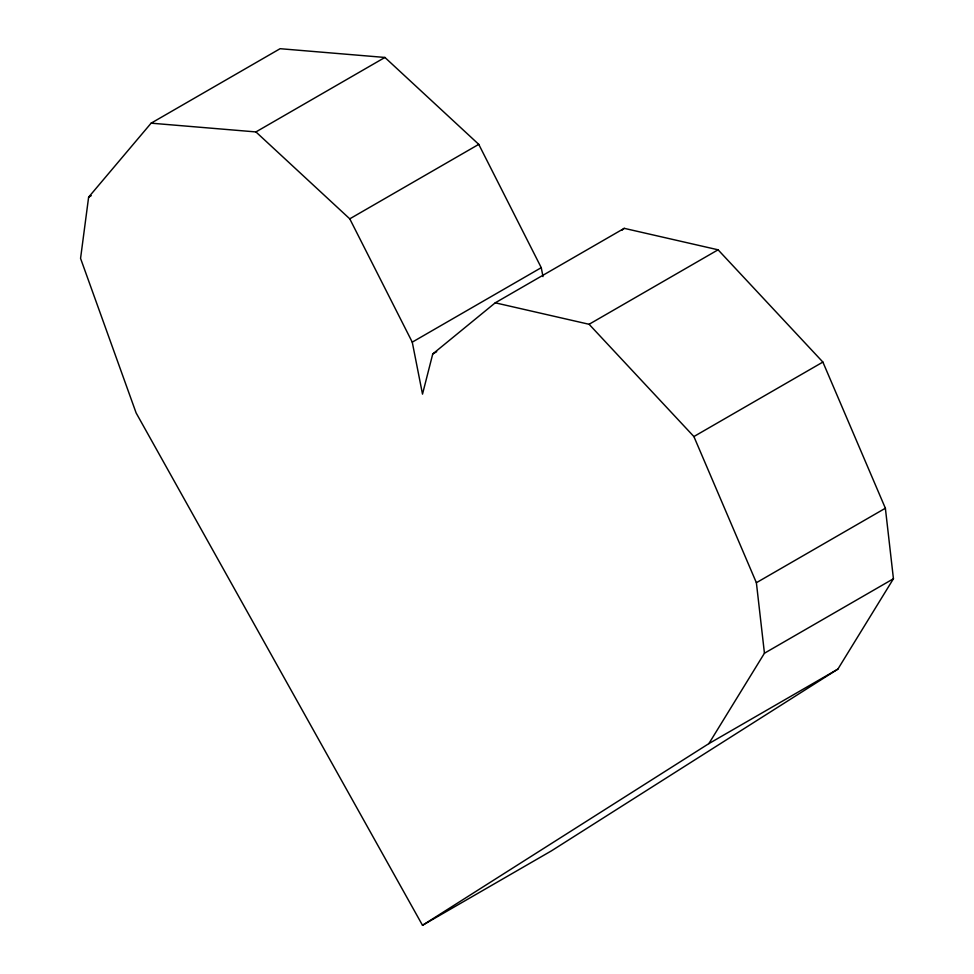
<?xml version="1.0" encoding="UTF-8"?>
<svg xmlns="http://www.w3.org/2000/svg" width="974" height="974" viewBox="0 0 974 974"><rect width="100%" height="100%" fill="white"/><g stroke="black" fill="none" stroke-linecap="round" stroke-linejoin="round"><path stroke-width="1.46" d="M88.622 197.174L80.562 258.39L136.129 412.939L422.509 925.3L551.491 850.826L837.871 669.138L893.438 578.751L885.378 508.233L822.884 362.072L718.082 249.807L624.237 228.342L495.242 302.817L432.748 353.964L422.509 394.129L412.258 342.142L349.763 218.833L255.918 131.928L151.116 123.174L88.622 197.174L91.252 195.652M422.509 925.3L708.877 743.612L764.444 653.225L893.438 578.751M621.911 230.241L624.237 228.342M151.116 123.174L280.11 48.7L384.913 57.454L478.758 144.359L541.252 267.667L543.005 276.579M255.918 131.928L384.913 57.454M349.763 218.833L478.758 144.359M412.258 342.142L541.252 267.667M432.748 353.964L436.693 351.687M495.242 302.817L589.087 324.281L718.082 249.807M589.087 324.281L693.89 436.547L822.884 362.072M764.444 653.225L756.384 582.708L885.378 508.233M708.877 743.612L837.871 669.138M693.89 436.547L756.384 582.708"/></g></svg>
